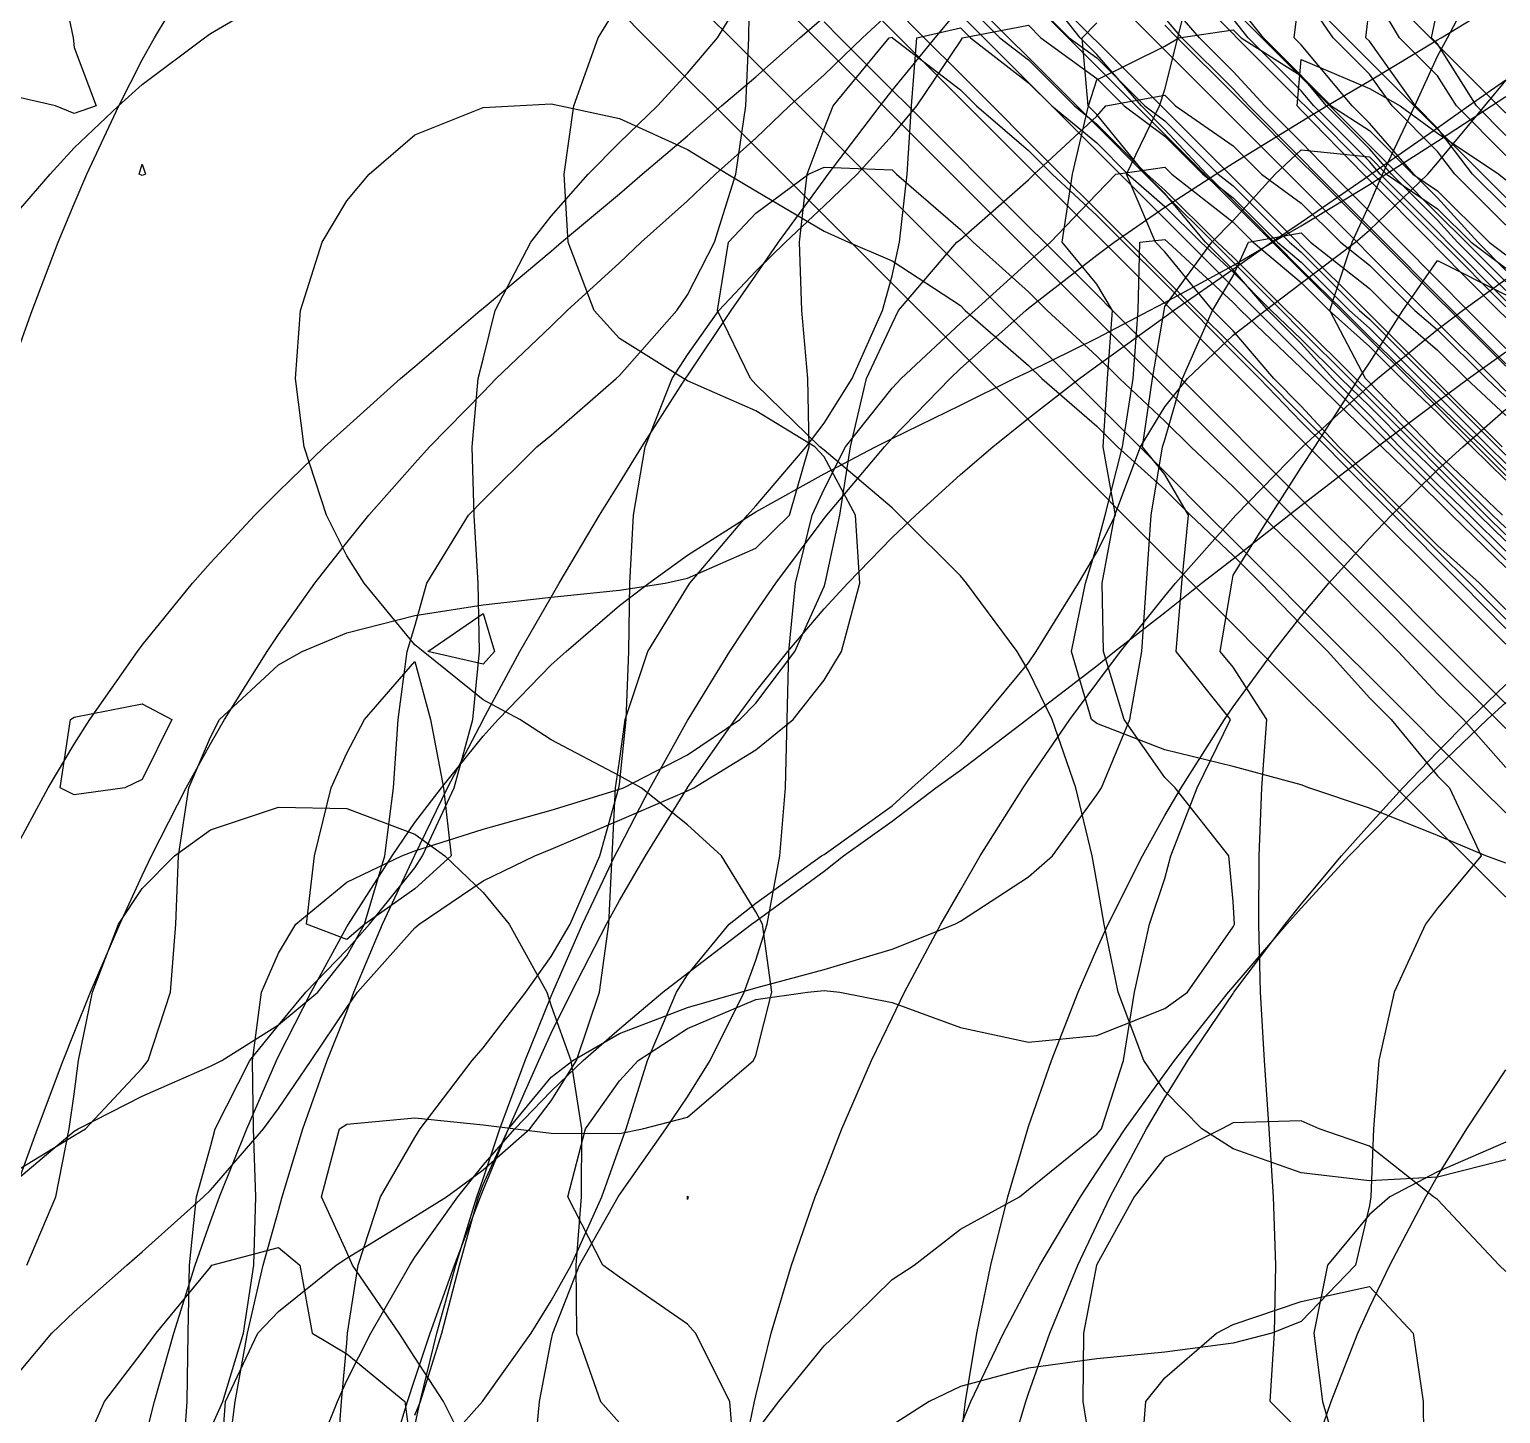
# Model space of a CAD drawing. Header units: metres. Extents: x 350990 to 353010, y 7454990 to 7457010.
# Drawn here: x 351663.5 to 351879.2, y 7456018.2 to 7456221.2 of the extents above; entities that cross this region are included whole.
import ezdxf

# ---------------------------------------------------------------- set-up
doc = ezdxf.new("R2010")
doc.units = ezdxf.units.M

msp = doc.modelspace()

# ---------------------------------------------------------------- linework, layer by layer
at = {"layer": 'CU_0p2_RL1000'}
for points in [[(351685.931, 7456010, 1000), (351686.607, 7456020, 1000), (351686.729, 7456030, 1000), (351686.919, 7456040, 1000), (351687.949, 7456050, 1000), (351690, 7456057.356, 1000), (351690.689, 7456060, 1000), (351695.778, 7456070, 1000), (351700, 7456075.186, 1000), (351704, 7456080, 1000), (351710, 7456086.23, 1000), (351713.328, 7456090, 1000), (351720, 7456098.266, 1000), (351721.12, 7456100, 1000), (351725.734, 7456110, 1000), (351728.482, 7456120, 1000), (351729.479, 7456130, 1000), (351729.296, 7456140, 1000), (351728.687, 7456150, 1000), (351728.417, 7456160, 1000), (351729.263, 7456170, 1000), (351730, 7456172.863, 1000), (351731.753, 7456180, 1000), (351736.99, 7456190, 1000), (351740, 7456193.846, 1000), (351745.39, 7456200, 1000), (351750, 7456204.62, 1000), (351755.591, 7456210, 1000), (351760, 7456214.783, 1000), (351764.361, 7456220, 1000), (351770, 7456229.139, 1000)], [(351810, 7456225.974, 1000), (351815.974, 7456220, 1000), (351820, 7456217.066, 1000), (351827.066, 7456210, 1000), (351830, 7456207.811, 1000), (351837.811, 7456200, 1000), (351840, 7456198.282, 1000), (351848.282, 7456190, 1000), (351850, 7456188.56, 1000), (351858.56, 7456180, 1000), (351860, 7456178.71, 1000), (351868.71, 7456170, 1000), (351870, 7456168.78, 1000), (351878.78, 7456160, 1000), (351880, 7456158.8, 1000)], [(351880, 7456181.437, 1000), (351871.437, 7456190, 1000), (351870, 7456191.593, 1000), (351861.593, 7456200, 1000), (351860, 7456201.827, 1000), (351851.827, 7456210, 1000), (351850, 7456212.192, 1000), (351842.192, 7456220, 1000), (351840, 7456222.753, 1000)]]:
    msp.add_polyline3d(points, dxfattribs=at)
at = {"layer": 'CU_0p2_RL1100'}
for points in [[(351880, 7456192.531, 1100), (351872.531, 7456200, 1100), (351870, 7456203.327, 1100), (351863.327, 7456210, 1100), (351860, 7456214.674, 1100), (351854.674, 7456220, 1100), (351850, 7456226.85, 1100)], [(351690, 7456015.92, 1100), (351691.819, 7456020, 1100), (351694.85, 7456030, 1100), (351696.389, 7456040, 1100), (351696.671, 7456050, 1100), (351696.306, 7456060, 1100), (351696.162, 7456070, 1100), (351697.476, 7456080, 1100), (351700, 7456085.748, 1100), (351702.513, 7456090, 1100), (351710, 7456096.143, 1100), (351718.066, 7456100, 1100), (351720, 7456100.754, 1100), (351730, 7456103.906, 1100), (351740, 7456106.71, 1100), (351750, 7456109.773, 1100), (351750.591, 7456110, 1100), (351760, 7456114.82, 1100), (351767.637, 7456120, 1100), (351770, 7456122.412, 1100), (351775.735, 7456130, 1100), (351780, 7456139.532, 1100), (351780.172, 7456140, 1100), (351782.299, 7456150, 1100), (351783.898, 7456160, 1100), (351786.235, 7456170, 1100), (351790, 7456178.037, 1100), (351790.948, 7456180, 1100), (351799.485, 7456190, 1100), (351800, 7456190.428, 1100), (351810, 7456199.168, 1100), (351810.837, 7456200, 1100), (351820, 7456208.488, 1100), (351821.312, 7456210, 1100), (351830, 7456211.577, 1100), (351831.577, 7456210, 1100), (351840, 7456204.157, 1100), (351844.157, 7456200, 1100), (351850, 7456195.749, 1100), (351855.749, 7456190, 1100), (351860, 7456186.667, 1100), (351866.667, 7456180, 1100), (351870, 7456177.145, 1100), (351877.145, 7456170, 1100), (351880, 7456167.343, 1100)]]:
    msp.add_polyline3d(points, dxfattribs=at)
at = {"layer": 'CU_0p2_RL1200'}
for points in [[(351880, 7456202.744, 1200), (351872.748, 7456210, 1200), (351870, 7456214.391, 1200), (351864.396, 7456220, 1200), (351860, 7456227.415, 1200)], [(351721.024, 7456010, 1200), (351729.901, 7456020, 1200), (351730, 7456020.119, 1200), (351737.07, 7456030, 1200), (351740, 7456034.735, 1200), (351742.921, 7456040, 1200), (351747.422, 7456050, 1200), (351750, 7456057.267, 1200), (351750.988, 7456060, 1200), (351754.131, 7456070, 1200), (351758.35, 7456080, 1200), (351760, 7456082.547, 1200), (351766.081, 7456090, 1200), (351770, 7456093.083, 1200), (351779.642, 7456100, 1200), (351780, 7456100.21, 1200), (351790, 7456107.355, 1200), (351792.899, 7456110, 1200), (351800, 7456116.349, 1200), (351803.109, 7456120, 1200), (351810, 7456128.3, 1200), (351811.124, 7456130, 1200), (351817.345, 7456140, 1200), (351820, 7456144.566, 1200), (351822.743, 7456150, 1200), (351820.922, 7456160, 1200), (351821.559, 7456170, 1200), (351822.308, 7456180, 1200), (351820, 7456183.842, 1200), (351814.909, 7456190, 1200), (351816.436, 7456200, 1200), (351818.795, 7456210, 1200), (351820, 7456213.847, 1200), (351830, 7456218.745, 1200), (351832.038, 7456220, 1200), (351840, 7456221.169, 1200), (351841.17, 7456220, 1200), (351850, 7456214.396, 1200), (351854.399, 7456210, 1200), (351860, 7456206.382, 1200), (351866.387, 7456200, 1200), (351870, 7456197.538, 1200), (351877.542, 7456190, 1200), (351880, 7456188.178, 1200)], [(351670.075, 7456010, 1200), (351674.486, 7456020, 1200), (351680, 7456027.199, 1200), (351682.043, 7456030, 1200), (351690, 7456039.697, 1200), (351690.208, 7456040, 1200), (351700, 7456042.592, 1200), (351703.129, 7456040, 1200), (351704.94, 7456030, 1200), (351710, 7456026.958, 1200), (351718.503, 7456020, 1200), (351719.839, 7456010, 1200)]]:
    msp.add_polyline3d(points, dxfattribs=at)
for points in [[(351730, 7456128.125, 1200), (351721.868, 7456130, 1200), (351730, 7456135.57, 1200), (351731.689, 7456130, 1200)], [(351710, 7456087.733, 1200), (351704.095, 7456090, 1200), (351705.273, 7456100, 1200), (351707.735, 7456110, 1200), (351710, 7456115.049, 1200), (351712.581, 7456120, 1200), (351720, 7456128.496, 1200), (351722.303, 7456120, 1200), (351724.188, 7456110, 1200), (351725.303, 7456100, 1200), (351720, 7456095.183, 1200), (351712.672, 7456090, 1200)]]:
    msp.add_polyline3d(points, close=True, dxfattribs=at)
at = {"layer": 'CU_0p2_RL600'}
for points in [[(351880, 7456136.129, 600), (351876.129, 7456140, 600), (351870, 7456145.53, 600), (351865.53, 7456150, 600), (351860, 7456155.49, 600), (351855.49, 7456160, 600), (351850, 7456165.974, 600), (351845.974, 7456170, 600), (351840, 7456177.013, 600), (351837.013, 7456180, 600), (351830, 7456188.618, 600), (351828.618, 7456190, 600), (351824.384, 7456200, 600), (351829.205, 7456210, 600), (351830, 7456212.43, 600), (351831.901, 7456220, 600), (351834.362, 7456230, 600)], [(351729.173, 7456010, 600), (351724.182, 7456020, 600), (351720, 7456026.444, 600), (351717.666, 7456030, 600), (351710.825, 7456040, 600), (351710, 7456041.876, 600), (351706.277, 7456050, 600), (351708.925, 7456060, 600), (351710, 7456060.646, 600), (351720, 7456061.606, 600), (351730, 7456060.552, 600), (351734.735, 7456060, 600), (351740, 7456059.336, 600), (351750, 7456059.274, 600), (351753.386, 7456060, 600), (351760, 7456061.689, 600), (351769.674, 7456070, 600), (351770, 7456070.723, 600), (351772.355, 7456080, 600), (351770.965, 7456090, 600), (351770, 7456091.804, 600), (351764.976, 7456100, 600), (351760, 7456104.581, 600), (351753.174, 7456110, 600), (351750, 7456111.739, 600), (351740, 7456117.046, 600), (351735.396, 7456120, 600), (351730, 7456122.878, 600), (351721.2, 7456130, 600), (351720, 7456130.975, 600), (351712.569, 7456140, 600), (351710, 7456143.991, 600), (351707.029, 7456150, 600), (351703.768, 7456160, 600), (351702.481, 7456170, 600), (351703.233, 7456180, 600), (351706.408, 7456190, 600), (351710, 7456196.099, 600), (351713.3, 7456200, 600), (351720, 7456205.766, 600), (351730, 7456209.755, 600), (351734.578, 7456210, 600), (351740, 7456210.33, 600), (351741.416, 7456210, 600), (351750, 7456208.141, 600), (351760, 7456203.626, 600), (351765.918, 7456200, 600), (351770, 7456197.569, 600), (351780, 7456191.649, 600), (351783.61, 7456190, 600), (351790, 7456187.292, 600), (351800, 7456180.715, 600), (351800.715, 7456180, 600), (351810, 7456171.947, 600), (351811.947, 7456170, 600), (351820, 7456163.032, 600), (351823.032, 7456160, 600), (351830, 7456153.766, 600), (351833.766, 7456150, 600), (351840, 7456144.085, 600), (351844.085, 7456140, 600), (351850, 7456133.917, 600), (351853.917, 7456130, 600), (351860, 7456123.173, 600), (351863.173, 7456120, 600), (351870, 7456111.747, 600), (351871.747, 7456110, 600), (351876.37, 7456100, 600), (351870, 7456092.339, 600), (351868.209, 7456090, 600), (351863.604, 7456080, 600), (351861.375, 7456070, 600), (351860.602, 7456060, 600), (351860.186, 7456050, 600), (351860, 7456048.732, 600), (351857.934, 7456040, 600), (351850, 7456031.731, 600), (351845.69, 7456030, 600), (351840, 7456028.556, 600), (351830, 7456027.239, 600), (351820, 7456026.247, 600), (351810, 7456024.871, 600), (351800, 7456022.2, 600), (351795.428, 7456020, 600), (351790, 7456016.527, 600)]]:
    msp.add_polyline3d(points, dxfattribs=at)
at = {"layer": 'CU_0p2_RL700'}
for points in [[(351880, 7456144.691, 700), (351874.691, 7456150, 700), (351870, 7456154.474, 700), (351864.474, 7456160, 700), (351860, 7456164.64, 700), (351854.64, 7456170, 700), (351850, 7456175.136, 700), (351845.136, 7456180, 700), (351840, 7456185.956, 700), (351835.956, 7456190, 700), (351830, 7456197.141, 700), (351827.141, 7456200, 700), (351820, 7456208.732, 700), (351818.732, 7456210, 700), (351817.865, 7456220, 700), (351820, 7456222.164, 700)], [(351880, 7456055.453, 700), (351870, 7456052.893, 700), (351860, 7456052.337, 700), (351850, 7456053.54, 700), (351840, 7456057.055, 700), (351835.432, 7456060, 700), (351830, 7456065.484, 700), (351826.91, 7456070, 700), (351823.142, 7456080, 700), (351821.083, 7456090, 700), (351820, 7456096.214, 700), (351819.323, 7456100, 700), (351816.938, 7456110, 700), (351813.476, 7456120, 700), (351810, 7456127.128, 700), (351808.325, 7456130, 700), (351800.893, 7456140, 700), (351800, 7456141.07, 700), (351791.062, 7456150, 700), (351790, 7456151.069, 700), (351780, 7456159.532, 700), (351779.4, 7456160, 700), (351770, 7456169.159, 700), (351769.2, 7456170, 700), (351764.355, 7456180, 700), (351765.976, 7456190, 700), (351770, 7456194.248, 700), (351777.709, 7456200, 700), (351780, 7456201.034, 700), (351790, 7456200.631, 700), (351790.631, 7456200, 700), (351800, 7456191.88, 700), (351801.88, 7456190, 700), (351810, 7456182.709, 700), (351812.709, 7456180, 700), (351820, 7456173.32, 700), (351823.32, 7456170, 700), (351830, 7456163.781, 700), (351833.781, 7456160, 700), (351840, 7456154.128, 700), (351844.128, 7456150, 700), (351850, 7456144.312, 700), (351854.312, 7456140, 700), (351860, 7456134.231, 700), (351864.231, 7456130, 700), (351870, 7456123.799, 700), (351873.799, 7456120, 700), (351880, 7456112.954, 700)], [(351663.097, 7456040, 700), (351667.343, 7456050, 700), (351669.302, 7456060, 700), (351670, 7456065.084, 700), (351670.665, 7456070, 700), (351672.684, 7456080, 700), (351676.543, 7456090, 700), (351680, 7456095.202, 700), (351684.755, 7456100, 700), (351690, 7456103.822, 700), (351700, 7456107.144, 700), (351710, 7456106.95, 700), (351720, 7456103.187, 700), (351724.371, 7456100, 700), (351730, 7456094.657, 700), (351733.807, 7456090, 700), (351739.355, 7456080, 700), (351740, 7456078.01, 700), (351742.874, 7456070, 700), (351744.418, 7456060, 700), (351744.396, 7456050, 700), (351743.613, 7456040, 700), (351743.707, 7456030, 700), (351747.214, 7456020, 700), (351750, 7456016.845, 700)]]:
    msp.add_polyline3d(points, dxfattribs=at)
at = {"layer": 'CU_0p2_RL800'}
for points in [[(351880, 7456156.582, 800), (351876.582, 7456160, 800), (351870, 7456166.327, 800), (351866.327, 7456170, 800), (351860, 7456176.124, 800), (351856.124, 7456180, 800), (351850, 7456186.032, 800), (351846.032, 7456190, 800), (351840, 7456196.124, 800), (351836.124, 7456200, 800), (351830, 7456206.547, 800), (351826.547, 7456210, 800), (351820, 7456217.559, 800), (351817.559, 7456220, 800), (351810, 7456229.616, 800)], [(351660, 7456052.87, 800), (351670, 7456058.987, 800), (351671.679, 7456060, 800), (351680, 7456068.871, 800), (351680.877, 7456070, 800), (351684.126, 7456080, 800), (351684.934, 7456090, 800), (351685.341, 7456100, 800), (351686.852, 7456110, 800), (351690, 7456117.42, 800), (351691.321, 7456120, 800), (351700, 7456128.043, 800), (351703.441, 7456130, 800), (351710, 7456132.725, 800), (351720, 7456135.284, 800), (351730, 7456136.843, 800), (351740, 7456137.933, 800), (351750, 7456138.992, 800), (351756.724, 7456140, 800), (351760, 7456140.73, 800), (351770, 7456145.123, 800), (351774.948, 7456150, 800), (351777.832, 7456160, 800), (351777.645, 7456170, 800), (351776.759, 7456180, 800), (351776.387, 7456190, 800), (351777.514, 7456200, 800), (351780, 7456206.635, 800), (351781.327, 7456210, 800), (351789.554, 7456220, 800), (351790, 7456220.066, 800), (351790.066, 7456220, 800), (351800, 7456212.349, 800), (351802.349, 7456210, 800), (351810, 7456203.475, 800), (351813.475, 7456200, 800), (351820, 7456193.925, 800), (351823.925, 7456190, 800), (351830, 7456183.99, 800), (351833.99, 7456180, 800), (351840, 7456173.867, 800), (351843.867, 7456170, 800), (351850, 7456163.686, 800), (351853.686, 7456160, 800), (351860, 7456153.555, 800), (351863.555, 7456150, 800), (351870, 7456143.478, 800), (351873.478, 7456140, 800), (351880, 7456133.344, 800)], [(351880, 7456058.045, 800), (351870, 7456053.693, 800), (351862.982, 7456050, 800), (351860, 7456047.414, 800), (351853.834, 7456040, 800), (351851.828, 7456030, 800), (351853.127, 7456020, 800), (351856.001, 7456010, 800), (351859.475, 7456000, 800), (351860, 7455998.639, 800), (351863.553, 7455990, 800), (351867.412, 7455980, 800), (351870, 7455972.347, 800), (351871.009, 7455970, 800), (351874.569, 7455960, 800), (351877.469, 7455950, 800), (351879.982, 7455940, 800)]]:
    msp.add_polyline3d(points, dxfattribs=at)
at = {"layer": 'CU_0p2_RL900'}
for points in [[(351660, 7456051.168, 900), (351670, 7456059.635, 900), (351670.606, 7456060, 900), (351680, 7456064.757, 900), (351690, 7456069.156, 900), (351691.671, 7456070, 900), (351700, 7456075.233, 900), (351705.771, 7456080, 900), (351710, 7456085.326, 900), (351712.62, 7456090, 900), (351715.579, 7456100, 900), (351716.858, 7456110, 900), (351717.564, 7456120, 900), (351718.867, 7456130, 900), (351720, 7456133.706, 900), (351721.744, 7456140, 900), (351727.875, 7456150, 900), (351730, 7456152.17, 900), (351737.889, 7456160, 900), (351740, 7456161.722, 900), (351749.502, 7456170, 900), (351750, 7456170.458, 900), (351758.433, 7456180, 900), (351760, 7456182.272, 900), (351763.922, 7456190, 900), (351767.052, 7456200, 900), (351768.522, 7456210, 900), (351768.952, 7456220, 900), (351769.13, 7456230, 900)], [(351800, 7456225.802, 900), (351805.802, 7456220, 900), (351810, 7456216.754, 900), (351816.754, 7456210, 900), (351820, 7456207.333, 900), (351827.333, 7456200, 900), (351830, 7456197.662, 900), (351837.662, 7456190, 900), (351840, 7456187.838, 900), (351847.838, 7456180, 900), (351850, 7456177.933, 900), (351857.933, 7456170, 900), (351860, 7456168.001, 900), (351868.001, 7456160, 900), (351870, 7456158.067, 900), (351878.067, 7456150, 900), (351880, 7456148.123, 900)], [(351880, 7456172.187, 900), (351872.187, 7456180, 900), (351870, 7456182.211, 900), (351862.211, 7456190, 900), (351860, 7456192.229, 900), (351852.229, 7456200, 900), (351850, 7456202.297, 900), (351842.297, 7456210, 900), (351840, 7456212.49, 900), (351832.49, 7456220, 900), (351830, 7456222.906, 900)]]:
    msp.add_polyline3d(points, dxfattribs=at)
at = {"layer": 'CU_0p4_RL1000'}
for points in [[(351880, 7456182.918, 1000), (351872.918, 7456190, 1000), (351870, 7456193.235, 1000), (351863.235, 7456200, 1000), (351860, 7456203.71, 1000), (351853.71, 7456210, 1000), (351850, 7456214.452, 1000), (351844.452, 7456220, 1000), (351840, 7456225.591, 1000)], [(351708.491, 7456010, 1000), (351709.214, 7456020, 1000), (351710, 7456028.554, 1000), (351710.115, 7456030, 1000), (351711.69, 7456040, 1000), (351714.938, 7456050, 1000), (351720, 7456058.719, 1000), (351720.753, 7456060, 1000), (351728.404, 7456070, 1000), (351730, 7456071.872, 1000), (351736.273, 7456080, 1000), (351740, 7456085.263, 1000), (351742.758, 7456090, 1000), (351747.116, 7456100, 1000), (351749.929, 7456110, 1000), (351750, 7456110.5, 1000), (351750.996, 7456120, 1000), (351751.356, 7456130, 1000), (351751.522, 7456140, 1000), (351752.079, 7456150, 1000), (351753.785, 7456160, 1000), (351757.733, 7456170, 1000), (351760, 7456173.505, 1000), (351764.55, 7456180, 1000), (351770, 7456185.749, 1000), (351774.361, 7456190, 1000), (351780, 7456195.343, 1000), (351784.876, 7456200, 1000), (351790, 7456205.639, 1000), (351793.635, 7456210, 1000), (351800, 7456219.504, 1000), (351800.303, 7456220, 1000), (351810, 7456221.823, 1000), (351811.823, 7456220, 1000), (351820, 7456214.041, 1000), (351824.041, 7456210, 1000), (351830, 7456205.553, 1000), (351835.553, 7456200, 1000), (351840, 7456196.51, 1000), (351846.51, 7456190, 1000), (351850, 7456187.075, 1000), (351857.075, 7456180, 1000), (351860, 7456177.381, 1000), (351867.381, 7456170, 1000), (351870, 7456167.522, 1000), (351877.522, 7456160, 1000), (351880, 7456157.564, 1000)]]:
    msp.add_polyline3d(points, dxfattribs=at)
at = {"layer": 'CU_0p4_RL1100'}
for points in [[(351880, 7456195.14, 1100), (351875.14, 7456200, 1100), (351870, 7456206.757, 1100), (351866.757, 7456210, 1100), (351860, 7456219.492, 1100), (351859.492, 7456220, 1100), (351860, 7456224.588, 1100)], [(351720, 7456017.991, 1100), (351720.814, 7456020, 1100), (351723.927, 7456030, 1100), (351726.561, 7456040, 1100), (351729.342, 7456050, 1100), (351730, 7456051.823, 1100), (351733.73, 7456060, 1100), (351740, 7456067.563, 1100), (351743.144, 7456070, 1100), (351750, 7456073.938, 1100), (351760, 7456077.767, 1100), (351767.811, 7456080, 1100), (351770, 7456080.66, 1100), (351780, 7456083.359, 1100), (351790, 7456086.333, 1100), (351799.18, 7456090, 1100), (351800, 7456090.436, 1100), (351810, 7456096.924, 1100), (351813.518, 7456100, 1100), (351820, 7456108.978, 1100), (351820.68, 7456110, 1100), (351824.869, 7456120, 1100), (351826.614, 7456130, 1100), (351827.302, 7456140, 1100), (351828.006, 7456150, 1100), (351829.649, 7456160, 1100), (351830, 7456161.025, 1100), (351832.602, 7456170, 1100), (351837.001, 7456180, 1100), (351840, 7456185.087, 1100), (351842.269, 7456190, 1100), (351850, 7456191.367, 1100), (351851.367, 7456190, 1100), (351860, 7456183.23, 1100), (351863.23, 7456180, 1100), (351870, 7456174.202, 1100), (351874.202, 7456170, 1100), (351880, 7456164.604, 1100)], [(351880, 7456039.062, 1100), (351879.046, 7456040, 1100), (351870, 7456049.596, 1100), (351869.42, 7456050, 1100), (351860, 7456057.449, 1100), (351852.646, 7456060, 1100), (351850, 7456061.169, 1100), (351840, 7456060.859, 1100), (351838.368, 7456060, 1100), (351830, 7456055.778, 1100), (351825.47, 7456050, 1100), (351820, 7456040.08, 1100), (351819.974, 7456040, 1100), (351818.053, 7456030, 1100), (351817.979, 7456020, 1100), (351819.587, 7456010, 1100)]]:
    msp.add_polyline3d(points, dxfattribs=at)
at = {"layer": 'CU_0p4_RL1200'}
for points in [[(351880, 7456205.683, 1200), (351875.686, 7456210, 1200), (351870, 7456219.085, 1200), (351869.085, 7456220, 1200), (351870, 7456224.14, 1200)], [(351770, 7456015.531, 1200), (351773.387, 7456020, 1200), (351780, 7456028.134, 1200), (351781.959, 7456030, 1200), (351790, 7456037.879, 1200), (351793.246, 7456040, 1200), (351800, 7456045.285, 1200), (351808.651, 7456050, 1200), (351810, 7456051.093, 1200), (351820, 7456059.2, 1200), (351820.7, 7456060, 1200), (351823.947, 7456070, 1200), (351825.56, 7456080, 1200), (351827.736, 7456090, 1200), (351830, 7456096.709, 1200), (351830.867, 7456100, 1200), (351834.738, 7456110, 1200), (351839.604, 7456120, 1200), (351831.665, 7456130, 1200), (351832.499, 7456140, 1200), (351833.449, 7456150, 1200), (351830, 7456155.961, 1200), (351826.733, 7456160, 1200), (351828.172, 7456170, 1200), (351829.884, 7456180, 1200), (351830, 7456180.59, 1200), (351836.897, 7456190, 1200), (351840, 7456193.198, 1200), (351846.154, 7456200, 1200), (351850, 7456203.55, 1200), (351860, 7456202.518, 1200), (351862.52, 7456200, 1200), (351870, 7456194.903, 1200), (351874.906, 7456190, 1200), (351880, 7456186.223, 1200)]]:
    msp.add_polyline3d(points, dxfattribs=at)
at = {"layer": 'CU_0p4_RL700'}
msp.add_polyline3d([(351879.528, 7456150, 700), (351870, 7456159.087, 700), (351869.087, 7456160, 700), (351860, 7456169.423, 700), (351859.423, 7456170, 700), (351854.18, 7456180, 700), (351857.444, 7456190, 700), (351860, 7456195.542, 700), (351861.902, 7456200, 700), (351866.642, 7456210, 700), (351870, 7456217.286, 700), (351871.449, 7456220, 700), (351876.731, 7456230, 700)], dxfattribs=at)
at = {"layer": 'CU_0p4_RL900'}
for points in [[(351880, 7456174.441, 900), (351874.441, 7456180, 900), (351870, 7456184.489, 900), (351864.489, 7456190, 900), (351860, 7456194.527, 900), (351854.527, 7456200, 900), (351850, 7456204.665, 900), (351844.665, 7456210, 900), (351840, 7456215.058, 900), (351835.058, 7456220, 900), (351830, 7456225.902, 900)], [(351691.466, 7456010, 900), (351692.234, 7456020, 900), (351696.968, 7456030, 900), (351700, 7456033.167, 900), (351708.436, 7456040, 900), (351710, 7456041.006, 900), (351720, 7456047.101, 900), (351724.626, 7456050, 900), (351730, 7456053.947, 900), (351736.833, 7456060, 900), (351740, 7456064.087, 900), (351743.691, 7456070, 900), (351747.057, 7456080, 900), (351748.445, 7456090, 900), (351748.907, 7456100, 900), (351749.415, 7456110, 900), (351750, 7456113.913, 900), (351750.858, 7456120, 900), (351754.141, 7456130, 900), (351760, 7456139.49, 900), (351760.327, 7456140, 900), (351768.764, 7456150, 900), (351770, 7456151.327, 900), (351777.391, 7456160, 900), (351780, 7456163.467, 900), (351784.113, 7456170, 900), (351788.596, 7456180, 900), (351790, 7456185.068, 900), (351791.089, 7456190, 900), (351792.221, 7456200, 900), (351792.828, 7456210, 900), (351793.609, 7456220, 900), (351800, 7456221.474, 900), (351801.474, 7456220, 900), (351810, 7456213.408, 900), (351813.408, 7456210, 900), (351820, 7456204.583, 900), (351824.583, 7456200, 900), (351830, 7456195.251, 900), (351835.251, 7456190, 900), (351840, 7456185.608, 900), (351845.608, 7456180, 900), (351850, 7456175.803, 900), (351855.803, 7456170, 900), (351860, 7456165.941, 900), (351865.941, 7456160, 900), (351870, 7456156.074, 900), (351876.074, 7456150, 900), (351880, 7456146.189, 900)]]:
    msp.add_polyline3d(points, dxfattribs=at)
at = {"layer": 'CU_0p8_RL1000'}
for points in [[(351880, 7456185.88, 1000), (351875.88, 7456190, 1000), (351870, 7456196.519, 1000), (351866.519, 7456200, 1000), (351860, 7456207.476, 1000), (351857.476, 7456210, 1000), (351850, 7456218.971, 1000), (351848.971, 7456220, 1000), (351850, 7456228.289, 1000)], [(351737.35, 7456010, 1000), (351738.288, 7456020, 1000), (351740, 7456028.954, 1000), (351740.235, 7456030, 1000), (351744.139, 7456040, 1000), (351749.806, 7456050, 1000), (351750, 7456050.277, 1000), (351756.812, 7456060, 1000), (351760, 7456064.685, 1000), (351763.326, 7456070, 1000), (351768.306, 7456080, 1000), (351770, 7456084.726, 1000), (351771.673, 7456090, 1000), (351773.524, 7456100, 1000), (351774.33, 7456110, 1000), (351774.588, 7456120, 1000), (351774.859, 7456130, 1000), (351775.801, 7456140, 1000), (351778.253, 7456150, 1000), (351780, 7456153.803, 1000), (351783.136, 7456160, 1000), (351790, 7456168.581, 1000), (351791.301, 7456170, 1000), (351800, 7456178.145, 1000), (351802.143, 7456180, 1000), (351810, 7456187.114, 1000), (351813.212, 7456190, 1000), (351820, 7456197.107, 1000), (351822.782, 7456200, 1000), (351830, 7456201.039, 1000), (351831.039, 7456200, 1000), (351840, 7456192.968, 1000), (351842.968, 7456190, 1000), (351850, 7456184.106, 1000), (351854.106, 7456180, 1000), (351860, 7456174.721, 1000), (351864.721, 7456170, 1000), (351870, 7456165.006, 1000), (351875.006, 7456160, 1000), (351880, 7456155.09, 1000)]]:
    msp.add_polyline3d(points, dxfattribs=at)
at = {"layer": 'CU_0p8_RL1200'}
msp.add_polyline3d([(351850, 7456015.455, 1200), (351845.437, 7456020, 1200), (351846.086, 7456030, 1200), (351846.248, 7456040, 1200), (351845.922, 7456050, 1200), (351845.286, 7456060, 1200), (351844.586, 7456070, 1200), (351844.038, 7456080, 1200), (351843.761, 7456090, 1200), (351843.81, 7456100, 1200), (351844.201, 7456110, 1200), (351844.931, 7456120, 1200), (351840, 7456127.701, 1200), (351838.094, 7456130, 1200), (351839.795, 7456140, 1200), (351840, 7456141.172, 1200), (351845.558, 7456150, 1200), (351850, 7456156.951, 1200), (351851.996, 7456160, 1200), (351858.429, 7456170, 1200), (351860, 7456172.318, 1200), (351864.912, 7456180, 1200), (351870, 7456187.309, 1200), (351880, 7456182.314, 1200)], dxfattribs=at)
at = {"layer": 'CU_0p8_RL900'}
for points in [[(351880, 7456178.949, 900), (351878.949, 7456180, 900), (351870, 7456189.047, 900), (351869.047, 7456190, 900), (351860, 7456199.123, 900), (351859.123, 7456200, 900), (351850, 7456209.401, 900), (351849.401, 7456210, 900), (351850, 7456216.815, 900), (351860, 7456212.558, 900), (351864.524, 7456210, 900), (351870, 7456206.025, 900), (351878.968, 7456200, 900), (351880, 7456199.174, 900)], [(351880, 7456098.94, 900), (351877.053, 7456100, 900), (351870, 7456102.986, 900), (351860, 7456107.02, 900), (351851.092, 7456110, 900), (351850, 7456110.452, 900), (351840, 7456113.13, 900), (351830, 7456115.567, 900), (351820, 7456119.433, 900), (351819.23, 7456120, 900), (351816.286, 7456130, 900), (351818.33, 7456140, 900), (351820, 7456145.438, 900), (351821.219, 7456150, 900), (351823.767, 7456160, 900), (351825.36, 7456170, 900), (351826.075, 7456180, 900), (351826.345, 7456190, 900), (351830, 7456190.431, 900), (351830.431, 7456190, 900), (351840, 7456181.149, 900), (351841.149, 7456180, 900), (351850, 7456171.541, 900), (351851.541, 7456170, 900), (351860, 7456161.82, 900), (351861.82, 7456160, 900), (351870, 7456152.087, 900), (351872.087, 7456150, 900), (351880, 7456142.319, 900)]]:
    msp.add_polyline3d(points, dxfattribs=at)
at = {"layer": 'DAC_RL1000'}
for points in [[(351880, 7456155.804, 1000), (351875.804, 7456160, 1000), (351870, 7456165.804, 1000), (351865.804, 7456170, 1000), (351860, 7456175.804, 1000), (351855.804, 7456180, 1000), (351850, 7456185.804, 1000), (351845.804, 7456190, 1000), (351840, 7456195.804, 1000), (351835.804, 7456200, 1000), (351830, 7456205.804, 1000), (351825.804, 7456210, 1000), (351820, 7456215.804, 1000), (351815.804, 7456220, 1000), (351810, 7456225.804, 1000)], [(351840, 7456224.196, 1000), (351844.196, 7456220, 1000), (351850, 7456214.196, 1000), (351854.196, 7456210, 1000), (351860, 7456204.196, 1000), (351864.196, 7456200, 1000), (351870, 7456194.196, 1000), (351874.196, 7456190, 1000), (351880, 7456184.196, 1000)]]:
    msp.add_polyline3d(points, dxfattribs=at)
at = {"layer": 'DAC_RL1100'}
for points in [[(351880, 7456168.177, 1100), (351878.177, 7456170, 1100), (351870, 7456178.177, 1100), (351868.177, 7456180, 1100), (351860, 7456188.177, 1100), (351858.177, 7456190, 1100), (351850, 7456198.177, 1100), (351848.177, 7456200, 1100), (351840, 7456208.177, 1100), (351838.177, 7456210, 1100), (351830, 7456218.177, 1100), (351828.177, 7456220, 1100), (351820, 7456228.177, 1100)], [(351850, 7456226.569, 1100), (351856.569, 7456220, 1100), (351860, 7456216.569, 1100), (351866.569, 7456210, 1100), (351870, 7456206.569, 1100), (351876.569, 7456200, 1100), (351880, 7456196.569, 1100)]]:
    msp.add_polyline3d(points, dxfattribs=at)
at = {"layer": 'DAC_RL1200'}
for points in [[(351880, 7456180.549, 1200), (351870.549, 7456190, 1200), (351870, 7456190.549, 1200), (351860.549, 7456200, 1200), (351860, 7456200.549, 1200), (351850.549, 7456210, 1200), (351850, 7456210.549, 1200), (351840.549, 7456220, 1200), (351840, 7456220.549, 1200), (351830.549, 7456230, 1200)], [(351860, 7456228.942, 1200), (351868.942, 7456220, 1200), (351870, 7456218.942, 1200), (351878.942, 7456210, 1200), (351880, 7456208.942, 1200)]]:
    msp.add_polyline3d(points, dxfattribs=at)
at = {"layer": 'DAC_RL500'}
for points in [[(351880, 7456093.94, 500), (351873.94, 7456100, 500), (351870, 7456103.94, 500), (351863.94, 7456110, 500), (351860, 7456113.94, 500), (351853.94, 7456120, 500), (351850, 7456123.94, 500), (351843.94, 7456130, 500), (351840, 7456133.94, 500), (351833.94, 7456140, 500), (351830, 7456143.94, 500), (351823.94, 7456150, 500), (351820, 7456153.94, 500), (351813.94, 7456160, 500), (351810, 7456163.94, 500), (351803.94, 7456170, 500), (351800, 7456173.94, 500), (351793.94, 7456180, 500), (351790, 7456183.94, 500), (351783.94, 7456190, 500), (351780, 7456193.94, 500), (351773.94, 7456200, 500), (351770, 7456203.94, 500), (351763.94, 7456210, 500), (351760, 7456213.94, 500), (351753.94, 7456220, 500), (351750, 7456223.94, 500)], [(351780, 7456222.332, 500), (351782.332, 7456220, 500), (351790, 7456212.332, 500), (351792.332, 7456210, 500), (351800, 7456202.332, 500), (351802.332, 7456200, 500), (351810, 7456192.332, 500), (351812.332, 7456190, 500), (351820, 7456182.332, 500), (351822.332, 7456180, 500), (351830, 7456172.332, 500), (351832.332, 7456170, 500), (351840, 7456162.332, 500), (351842.332, 7456160, 500), (351850, 7456152.332, 500), (351852.332, 7456150, 500), (351860, 7456142.332, 500), (351862.332, 7456140, 500), (351870, 7456132.332, 500), (351872.332, 7456130, 500), (351880, 7456122.332, 500)]]:
    msp.add_polyline3d(points, dxfattribs=at)
at = {"layer": 'DAC_RL600'}
for points in [[(351880, 7456106.313, 600), (351876.313, 7456110, 600), (351870, 7456116.313, 600), (351866.313, 7456120, 600), (351860, 7456126.313, 600), (351856.313, 7456130, 600), (351850, 7456136.313, 600), (351846.313, 7456140, 600), (351840, 7456146.313, 600), (351836.313, 7456150, 600), (351830, 7456156.313, 600), (351826.313, 7456160, 600), (351820, 7456166.313, 600), (351816.313, 7456170, 600), (351810, 7456176.313, 600), (351806.313, 7456180, 600), (351800, 7456186.313, 600), (351796.313, 7456190, 600), (351790, 7456196.313, 600), (351786.313, 7456200, 600), (351780, 7456206.313, 600), (351776.313, 7456210, 600), (351770, 7456216.313, 600), (351766.313, 7456220, 600), (351760, 7456226.313, 600)], [(351790, 7456224.705, 600), (351794.705, 7456220, 600), (351800, 7456214.705, 600), (351804.705, 7456210, 600), (351810, 7456204.705, 600), (351814.705, 7456200, 600), (351820, 7456194.705, 600), (351824.705, 7456190, 600), (351830, 7456184.705, 600), (351834.705, 7456180, 600), (351840, 7456174.705, 600), (351844.705, 7456170, 600), (351850, 7456164.705, 600), (351854.705, 7456160, 600), (351860, 7456154.705, 600), (351864.705, 7456150, 600), (351870, 7456144.705, 600), (351874.705, 7456140, 600), (351880, 7456134.705, 600)]]:
    msp.add_polyline3d(points, dxfattribs=at)
at = {"layer": 'DAC_RL700'}
for points in [[(351880, 7456118.686, 700), (351878.686, 7456120, 700), (351870, 7456128.686, 700), (351868.686, 7456130, 700), (351860, 7456138.686, 700), (351858.686, 7456140, 700), (351850, 7456148.686, 700), (351848.686, 7456150, 700), (351840, 7456158.686, 700), (351838.686, 7456160, 700), (351830, 7456168.686, 700), (351828.686, 7456170, 700), (351820, 7456178.686, 700), (351818.686, 7456180, 700), (351810, 7456188.686, 700), (351808.686, 7456190, 700), (351800, 7456198.686, 700), (351798.686, 7456200, 700), (351790, 7456208.686, 700), (351788.686, 7456210, 700), (351780, 7456218.686, 700), (351778.686, 7456220, 700), (351770, 7456228.686, 700)], [(351800, 7456227.078, 700), (351807.078, 7456220, 700), (351810, 7456217.078, 700), (351817.078, 7456210, 700), (351820, 7456207.078, 700), (351827.078, 7456200, 700), (351830, 7456197.078, 700), (351837.078, 7456190, 700), (351840, 7456187.078, 700), (351847.078, 7456180, 700), (351850, 7456177.078, 700), (351857.078, 7456170, 700), (351860, 7456167.078, 700), (351867.078, 7456160, 700), (351870, 7456157.078, 700), (351877.078, 7456150, 700), (351880, 7456147.078, 700)]]:
    msp.add_polyline3d(points, dxfattribs=at)
at = {"layer": 'DAC_RL800'}
for points in [[(351880, 7456131.058, 800), (351871.058, 7456140, 800), (351870, 7456141.058, 800), (351861.058, 7456150, 800), (351860, 7456151.058, 800), (351851.058, 7456160, 800), (351850, 7456161.058, 800), (351841.058, 7456170, 800), (351840, 7456171.058, 800), (351831.058, 7456180, 800), (351830, 7456181.058, 800), (351821.058, 7456190, 800), (351820, 7456191.058, 800), (351811.058, 7456200, 800), (351810, 7456201.058, 800), (351801.058, 7456210, 800), (351800, 7456211.058, 800), (351791.058, 7456220, 800), (351790, 7456221.058, 800), (351781.058, 7456230, 800)], [(351810, 7456229.451, 800), (351819.451, 7456220, 800), (351820, 7456219.451, 800), (351829.451, 7456210, 800), (351830, 7456209.451, 800), (351839.451, 7456200, 800), (351840, 7456199.451, 800), (351849.451, 7456190, 800), (351850, 7456189.451, 800), (351859.451, 7456180, 800), (351860, 7456179.451, 800), (351869.451, 7456170, 800), (351870, 7456169.451, 800), (351879.451, 7456160, 800)]]:
    msp.add_polyline3d(points, dxfattribs=at)
at = {"layer": 'DAC_RL900'}
for points in [[(351880, 7456143.431, 900), (351873.431, 7456150, 900), (351870, 7456153.431, 900), (351863.431, 7456160, 900), (351860, 7456163.431, 900), (351853.431, 7456170, 900), (351850, 7456173.431, 900), (351843.431, 7456180, 900), (351840, 7456183.431, 900), (351833.431, 7456190, 900), (351830, 7456193.431, 900), (351823.431, 7456200, 900), (351820, 7456203.431, 900), (351813.431, 7456210, 900), (351810, 7456213.431, 900), (351803.431, 7456220, 900), (351800, 7456223.431, 900)], [(351830, 7456221.823, 900), (351831.823, 7456220, 900), (351840, 7456211.823, 900), (351841.823, 7456210, 900), (351850, 7456201.823, 900), (351851.823, 7456200, 900), (351860, 7456191.823, 900), (351861.823, 7456190, 900), (351870, 7456181.823, 900), (351871.823, 7456180, 900), (351880, 7456171.823, 900)]]:
    msp.add_polyline3d(points, dxfattribs=at)
at = {"layer": 'PHY_RL1000'}
msp.add_polyline3d([(351766.988, 7456010, 1000), (351766.167, 7456020, 1000), (351761.171, 7456030, 1000), (351760, 7456031.311, 1000), (351750, 7456038.238, 1000), (351747.575, 7456040, 1000), (351742.403, 7456050, 1000), (351744.997, 7456060, 1000), (351750, 7456067.026, 1000), (351752.723, 7456070, 1000), (351760, 7456074.689, 1000), (351770, 7456078.933, 1000), (351777.585, 7456080, 1000), (351780, 7456080.275, 1000), (351782.335, 7456080, 1000), (351790, 7456078.515, 1000), (351800, 7456074.86, 1000), (351810, 7456072.678, 1000), (351820, 7456073.642, 1000), (351830, 7456077.645, 1000), (351833.299, 7456080, 1000), (351840, 7456089.606, 1000), (351840.196, 7456090, 1000), (351840, 7456093.309, 1000), (351839.357, 7456100, 1000), (351831.517, 7456110, 1000), (351830, 7456111.515, 1000), (351824.013, 7456120, 1000), (351820.982, 7456130, 1000), (351820.817, 7456140, 1000), (351822.65, 7456150, 1000), (351826.41, 7456160, 1000), (351830, 7456165.891, 1000), (351833.32, 7456170, 1000), (351840, 7456176.359, 1000), (351844.693, 7456180, 1000), (351850, 7456184.016, 1000), (351857.977, 7456190, 1000), (351860, 7456191.762, 1000), (351868.566, 7456200, 1000), (351870, 7456201.663, 1000), (351876.91, 7456210, 1000), (351880, 7456213.722, 1000)], dxfattribs=at)
at = {"layer": 'PHY_RL1100'}
msp.add_polyline3d([(351660.301, 7456170, 1100), (351663.85, 7456180, 1100), (351667.682, 7456190, 1100), (351670, 7456195.622, 1100), (351671.882, 7456200, 1100), (351676.546, 7456210, 1100), (351680, 7456216.748, 1100), (351681.786, 7456220, 1100), (351687.814, 7456230, 1100)], dxfattribs=at)
msp.add_polyline3d([(351830, 7456005.311, 1100), (351826.436, 7456010, 1100), (351827.201, 7456020, 1100), (351830, 7456023.479, 1100), (351837.547, 7456030, 1100), (351840, 7456031.301, 1100), (351850, 7456034.673, 1100), (351860, 7456036.854, 1100), (351866.431, 7456030, 1100), (351867.863, 7456020, 1100), (351867.986, 7456010, 1100), (351866.126, 7456000, 1100), (351860, 7455995.14, 1100), (351850, 7455992.827, 1100), (351840, 7455998.093, 1100), (351836.37, 7456000, 1100)], close=True, dxfattribs=at)
at = {"layer": 'PHY_RL1200'}
msp.add_polyline3d([(351661.028, 7456050, 1200), (351664.628, 7456060, 1200), (351668.41, 7456070, 1200), (351670, 7456074.045, 1200), (351672.425, 7456080, 1200), (351676.726, 7456090, 1200), (351680, 7456097.15, 1200), (351681.364, 7456100, 1200), (351686.447, 7456110, 1200), (351690, 7456116.455, 1200), (351692.047, 7456120, 1200), (351698.31, 7456130, 1200), (351700, 7456132.49, 1200), (351705.331, 7456140, 1200), (351710, 7456145.963, 1200), (351713.252, 7456150, 1200), (351720, 7456157.608, 1200), (351722.137, 7456160, 1200), (351730, 7456168.023, 1200), (351731.907, 7456170, 1200), (351740, 7456177.689, 1200), (351742.343, 7456180, 1200), (351750, 7456186.965, 1200), (351753.158, 7456190, 1200), (351760, 7456196.104, 1200), (351764.087, 7456200, 1200), (351770, 7456205.271, 1200), (351774.942, 7456210, 1200), (351780, 7456214.559, 1200), (351785.63, 7456220, 1200), (351790, 7456224.009, 1200)], dxfattribs=at)
at = {"layer": 'PHY_RL800'}
msp.add_polyline3d([(351667.779, 7456230, 800), (351669.874, 7456220, 800), (351670, 7456218.555, 800), (351673.239, 7456210, 800), (351670, 7456208.872, 800), (351667.26, 7456210, 800), (351660, 7456211.663, 800)], dxfattribs=at)
msp.add_polyline3d([(351680, 7456199.779, 800), (351679.561, 7456200, 800), (351680, 7456201.475, 800), (351680.468, 7456200, 800)], close=True, dxfattribs=at)
at = {"layer": 'PHY_RL900'}
msp.add_polyline3d([(351660, 7456021.939, 900), (351666.736, 7456030, 900), (351670, 7456033.147, 900), (351677.726, 7456040, 900), (351680, 7456041.916, 900), (351688.998, 7456050, 900), (351690, 7456051, 900), (351697.807, 7456060, 900), (351700, 7456062.963, 900), (351704.76, 7456070, 900), (351710, 7456077.777, 900), (351711.573, 7456080, 900), (351720, 7456089.436, 900), (351720.626, 7456090, 900), (351730, 7456096.357, 900), (351737.577, 7456100, 900), (351740, 7456100.994, 900), (351750, 7456105.233, 900), (351760, 7456109.533, 900), (351760.923, 7456110, 900), (351770, 7456115.579, 900), (351775.485, 7456120, 900), (351780, 7456125.763, 900), (351782.581, 7456130, 900), (351785.263, 7456140, 900), (351784.611, 7456150, 900), (351780, 7456158.534, 900), (351778.649, 7456160, 900), (351770, 7456165.275, 900), (351760, 7456169.7, 900), (351759.368, 7456170, 900), (351750, 7456175.868, 900), (351746.304, 7456180, 900), (351742.467, 7456190, 900), (351741.88, 7456200, 900), (351743.304, 7456210, 900), (351746.86, 7456220, 900), (351750, 7456225.053, 900)], dxfattribs=at)
msp.add_polyline3d([(351670, 7456108.985, 900), (351667.95, 7456110, 900), (351669.473, 7456120, 900), (351670, 7456120.351, 900), (351680, 7456122.316, 900), (351684.363, 7456120, 900), (351680, 7456111.199, 900), (351677.471, 7456110, 900)], close=True, dxfattribs=at)
at = {"layer": 'POT_RL1000'}
msp.add_polyline3d([(351715.876, 7456010, 1000), (351718.931, 7456020, 1000), (351720, 7456023.277, 1000), (351722.247, 7456030, 1000), (351725.809, 7456040, 1000), (351729.602, 7456050, 1000), (351730, 7456050.997, 1000), (351733.741, 7456060, 1000), (351738.15, 7456070, 1000), (351740, 7456073.988, 1000), (351742.944, 7456080, 1000), (351748.122, 7456090, 1000), (351750, 7456093.454, 1000), (351753.807, 7456100, 1000), (351759.988, 7456110, 1000), (351760, 7456110.019, 1000), (351766.956, 7456120, 1000), (351770, 7456124.118, 1000), (351774.715, 7456130, 1000), (351780, 7456136.222, 1000), (351783.475, 7456140, 1000), (351790, 7456146.706, 1000), (351793.449, 7456150, 1000), (351800, 7456155.93, 1000), (351804.782, 7456160, 1000), (351810, 7456164.222, 1000), (351817.473, 7456170, 1000), (351820, 7456171.865, 1000), (351830, 7456179.087, 1000), (351831.264, 7456180, 1000), (351840, 7456186.072, 1000), (351845.618, 7456190, 1000), (351850, 7456192.964, 1000), (351860, 7456199.856, 1000), (351860.203, 7456200, 1000), (351870, 7456206.801, 1000), (351874.509, 7456210, 1000), (351880, 7456213.828, 1000)], dxfattribs=at)
at = {"layer": 'POT_RL1100'}
msp.add_polyline3d([(351760, 7456049.599, 1100), (351759.974, 7456050, 1100), (351760, 7456050.084, 1100), (351760.072, 7456050, 1100)], close=True, dxfattribs=at)
at = {"layer": 'POT_RL600'}
msp.add_polyline3d([(351660, 7456192.452, 600), (351666.484, 7456200, 600), (351670, 7456203.846, 600), (351676.499, 7456210, 600), (351680, 7456213.129, 600), (351689.145, 7456220, 600), (351690, 7456220.609, 600), (351700, 7456226.499, 600)], dxfattribs=at)
at = {"layer": 'POT_RL700'}
msp.add_polyline3d([(351660.835, 7456100, 700), (351666.206, 7456110, 700), (351670, 7456116.399, 700), (351672.297, 7456120, 700), (351679.293, 7456130, 700), (351680, 7456130.928, 700), (351687.371, 7456140, 700), (351690, 7456142.974, 700), (351696.523, 7456150, 700), (351700, 7456153.465, 700), (351706.745, 7456160, 700), (351710, 7456162.938, 700), (351717.867, 7456170, 700), (351720, 7456171.796, 700), (351729.586, 7456180, 700), (351730, 7456180.335, 700), (351740, 7456188.705, 700), (351741.484, 7456190, 700), (351750, 7456197.096, 700), (351753.322, 7456200, 700), (351760, 7456205.608, 700), (351764.986, 7456210, 700), (351770, 7456214.27, 700), (351776.445, 7456220, 700), (351780, 7456223.073, 700)], dxfattribs=at)
at = {"layer": 'POT_RL800'}
msp.add_polyline3d([(351692.339, 7456010, 800), (351693.655, 7456020, 800), (351695.459, 7456030, 800), (351697.759, 7456040, 800), (351700, 7456047.99, 800), (351700.516, 7456050, 800), (351703.565, 7456060, 800), (351707.106, 7456070, 800), (351710, 7456077.163, 800), (351711.059, 7456080, 800), (351715.261, 7456090, 800), (351719.945, 7456100, 800), (351720, 7456100.107, 800), (351724.758, 7456110, 800), (351730, 7456119.955, 800), (351730.022, 7456120, 800), (351735.402, 7456130, 800), (351740, 7456137.93, 800), (351741.147, 7456140, 800), (351747.069, 7456150, 800), (351750, 7456154.654, 800), (351753.261, 7456160, 800), (351759.709, 7456170, 800), (351760, 7456170.43, 800), (351766.379, 7456180, 800), (351770, 7456185.196, 800), (351773.346, 7456190, 800), (351780, 7456199.183, 800), (351780.602, 7456200, 800), (351788.23, 7456210, 800), (351790, 7456212.25, 800), (351796.3, 7456220, 800), (351800, 7456224.431, 800)], dxfattribs=at)
at = {"layer": 'POT_RL900'}
msp.add_polyline3d([(351720, 7456016.434, 900), (351720.757, 7456020, 900), (351723.197, 7456030, 900), (351725.975, 7456040, 900), (351729.097, 7456050, 900), (351730, 7456052.631, 900), (351732.476, 7456060, 900), (351736.175, 7456070, 900), (351740, 7456079.419, 900), (351740.235, 7456080, 900), (351744.588, 7456090, 900), (351749.339, 7456100, 900), (351750, 7456101.309, 900), (351754.481, 7456110, 900), (351760, 7456119.871, 900), (351760.075, 7456120, 900), (351766.205, 7456130, 900), (351770, 7456135.763, 900), (351772.947, 7456140, 900), (351780, 7456149.47, 900), (351780.422, 7456150, 900), (351788.863, 7456160, 900), (351790, 7456161.271, 900), (351798.491, 7456170, 900), (351800, 7456171.466, 900), (351809.613, 7456180, 900), (351810, 7456180.325, 900), (351820, 7456188.13, 900), (351822.575, 7456190, 900), (351830, 7456195.141, 900), (351837.451, 7456200, 900), (351840, 7456201.593, 900), (351850, 7456207.718, 900), (351853.732, 7456210, 900), (351860, 7456213.703, 900), (351870, 7456219.686, 900), (351870.5, 7456220, 900), (351880, 7456225.827, 900)], dxfattribs=at)
at = {"layer": 'QMP_RL1000'}
msp.add_polyline3d([(351800, 7456016.315, 1000), (351801.557, 7456020, 1000), (351806.313, 7456030, 1000), (351810, 7456036.966, 1000), (351811.639, 7456040, 1000), (351817.596, 7456050, 1000), (351820, 7456053.689, 1000), (351824.184, 7456060, 1000), (351830, 7456068.056, 1000), (351831.421, 7456070, 1000), (351839.32, 7456080, 1000), (351840, 7456080.804, 1000), (351847.865, 7456090, 1000), (351850, 7456092.34, 1000), (351857.048, 7456100, 1000), (351860, 7456103.028, 1000), (351866.855, 7456110, 1000), (351870, 7456113.042, 1000), (351877.274, 7456120, 1000), (351880, 7456122.497, 1000)], dxfattribs=at)
at = {"layer": 'QMP_RL1100'}
msp.add_polyline3d([(351850.943, 7456010, 1100), (351854.379, 7456020, 1100), (351858.321, 7456030, 1100), (351860, 7456033.761, 1100), (351862.991, 7456040, 1100), (351868.253, 7456050, 1100), (351870, 7456053.047, 1100), (351874.307, 7456060, 1100), (351880, 7456068.629, 1100)], dxfattribs=at)
at = {"layer": 'QMP_RL500'}
msp.add_polyline3d([(351680, 7456012.817, 500), (351681.789, 7456020, 500), (351684.617, 7456030, 500), (351687.771, 7456040, 500), (351690, 7456046.399, 500), (351691.322, 7456050, 500), (351695.344, 7456060, 500), (351699.712, 7456070, 500), (351700, 7456070.612, 500), (351704.763, 7456080, 500), (351710, 7456089.588, 500), (351710.246, 7456090, 500), (351716.645, 7456100, 500), (351720, 7456104.906, 500), (351723.875, 7456110, 500), (351730, 7456117.557, 500), (351732.229, 7456120, 500), (351740, 7456128.02, 500), (351742.175, 7456130, 500), (351750, 7456136.733, 500), (351754.307, 7456140, 500), (351760, 7456144.1, 500), (351769.213, 7456150, 500), (351770, 7456150.481, 500), (351780, 7456156.062, 500), (351787.541, 7456160, 500), (351790, 7456161.233, 500), (351800, 7456166.125, 500), (351807.878, 7456170, 500), (351810, 7456171.01, 500), (351820, 7456175.96, 500), (351827.732, 7456180, 500), (351830, 7456181.158, 500), (351840, 7456186.61, 500), (351845.829, 7456190, 500), (351850, 7456192.391, 500), (351860, 7456198.475, 500), (351862.393, 7456200, 500), (351870, 7456204.824, 500), (351877.896, 7456210, 500), (351880, 7456211.382, 500)], dxfattribs=at)
at = {"layer": 'QMP_RL600'}
msp.add_polyline3d([(351704.629, 7456010, 600), (351708.622, 7456020, 600), (351710, 7456023.055, 600), (351713.531, 7456030, 600), (351719.251, 7456040, 600), (351720, 7456041.179, 600), (351726.295, 7456050, 600), (351730, 7456054.672, 600), (351734.665, 7456060, 600), (351740, 7456065.509, 600), (351744.672, 7456070, 600), (351750, 7456074.654, 600), (351756.354, 7456080, 600), (351760, 7456082.804, 600), (351769.372, 7456090, 600), (351770, 7456090.444, 600), (351780, 7456097.773, 600), (351782.877, 7456100, 600), (351790, 7456105.105, 600), (351796.4, 7456110, 600), (351800, 7456112.566, 600), (351809.736, 7456120, 600), (351810, 7456120.189, 600), (351820, 7456127.881, 600), (351822.605, 7456130, 600), (351830, 7456135.69, 600), (351835.359, 7456140, 600), (351840, 7456143.554, 600), (351848.16, 7456150, 600), (351850, 7456151.393, 600), (351860, 7456159.111, 600), (351861.145, 7456160, 600), (351870, 7456166.632, 600), (351874.544, 7456170, 600), (351880, 7456173.921, 600)], dxfattribs=at)
at = {"layer": 'QMP_RL700'}
msp.add_polyline3d([(351767.74, 7456010, 700), (351769.794, 7456020, 700), (351770, 7456020.808, 700), (351772.272, 7456030, 700), (351775.235, 7456040, 700), (351778.695, 7456050, 700), (351780, 7456053.301, 700), (351782.593, 7456060, 700), (351786.962, 7456070, 700), (351790, 7456076.243, 700), (351791.809, 7456080, 700), (351797.117, 7456090, 700), (351800, 7456094.972, 700), (351802.919, 7456100, 700), (351809.219, 7456110, 700), (351810, 7456111.154, 700), (351816.068, 7456120, 700), (351820, 7456125.353, 700), (351823.501, 7456130, 700), (351830, 7456138.105, 700), (351831.578, 7456140, 700), (351840, 7456149.553, 700), (351840.414, 7456150, 700), (351850, 7456159.815, 700), (351850.192, 7456160, 700), (351860, 7456169.002, 700), (351861.167, 7456170, 700), (351870, 7456177.223, 700), (351873.673, 7456180, 700), (351880, 7456184.59, 700)], dxfattribs=at)
at = {"layer": 'QMP_RL800'}
msp.add_polyline3d([(351800, 7456013.962, 800), (351800.747, 7456020, 800), (351802.397, 7456030, 800), (351804.469, 7456040, 800), (351806.968, 7456050, 800), (351809.899, 7456060, 800), (351810, 7456060.305, 800), (351813.344, 7456070, 800), (351817.254, 7456080, 800), (351820, 7456086.305, 800), (351821.691, 7456090, 800), (351826.725, 7456100, 800), (351830, 7456105.942, 800), (351832.374, 7456110, 800), (351838.729, 7456120, 800), (351840, 7456121.862, 800), (351845.941, 7456130, 800), (351850, 7456135.175, 800), (351854.06, 7456140, 800), (351860, 7456146.619, 800), (351863.253, 7456150, 800), (351870, 7456156.617, 800), (351873.682, 7456160, 800), (351880, 7456165.513, 800)], dxfattribs=at)
at = {"layer": 'QMP_RL900'}
msp.add_polyline3d([(351806.616, 7456010, 900), (351809.591, 7456020, 900), (351810, 7456021.18, 900), (351813.14, 7456030, 900), (351817.248, 7456040, 900), (351820, 7456045.907, 900), (351821.961, 7456050, 900), (351827.321, 7456060, 900), (351830, 7456064.506, 900), (351833.359, 7456070, 900), (351840, 7456079.831, 900), (351840.117, 7456080, 900), (351847.624, 7456090, 900), (351850, 7456092.917, 900), (351855.892, 7456100, 900), (351860, 7456104.593, 900), (351864.915, 7456110, 900), (351870, 7456115.25, 900), (351874.653, 7456120, 900), (351880, 7456125.167, 900)], dxfattribs=at)

doc.saveas('drawing.dxf')
